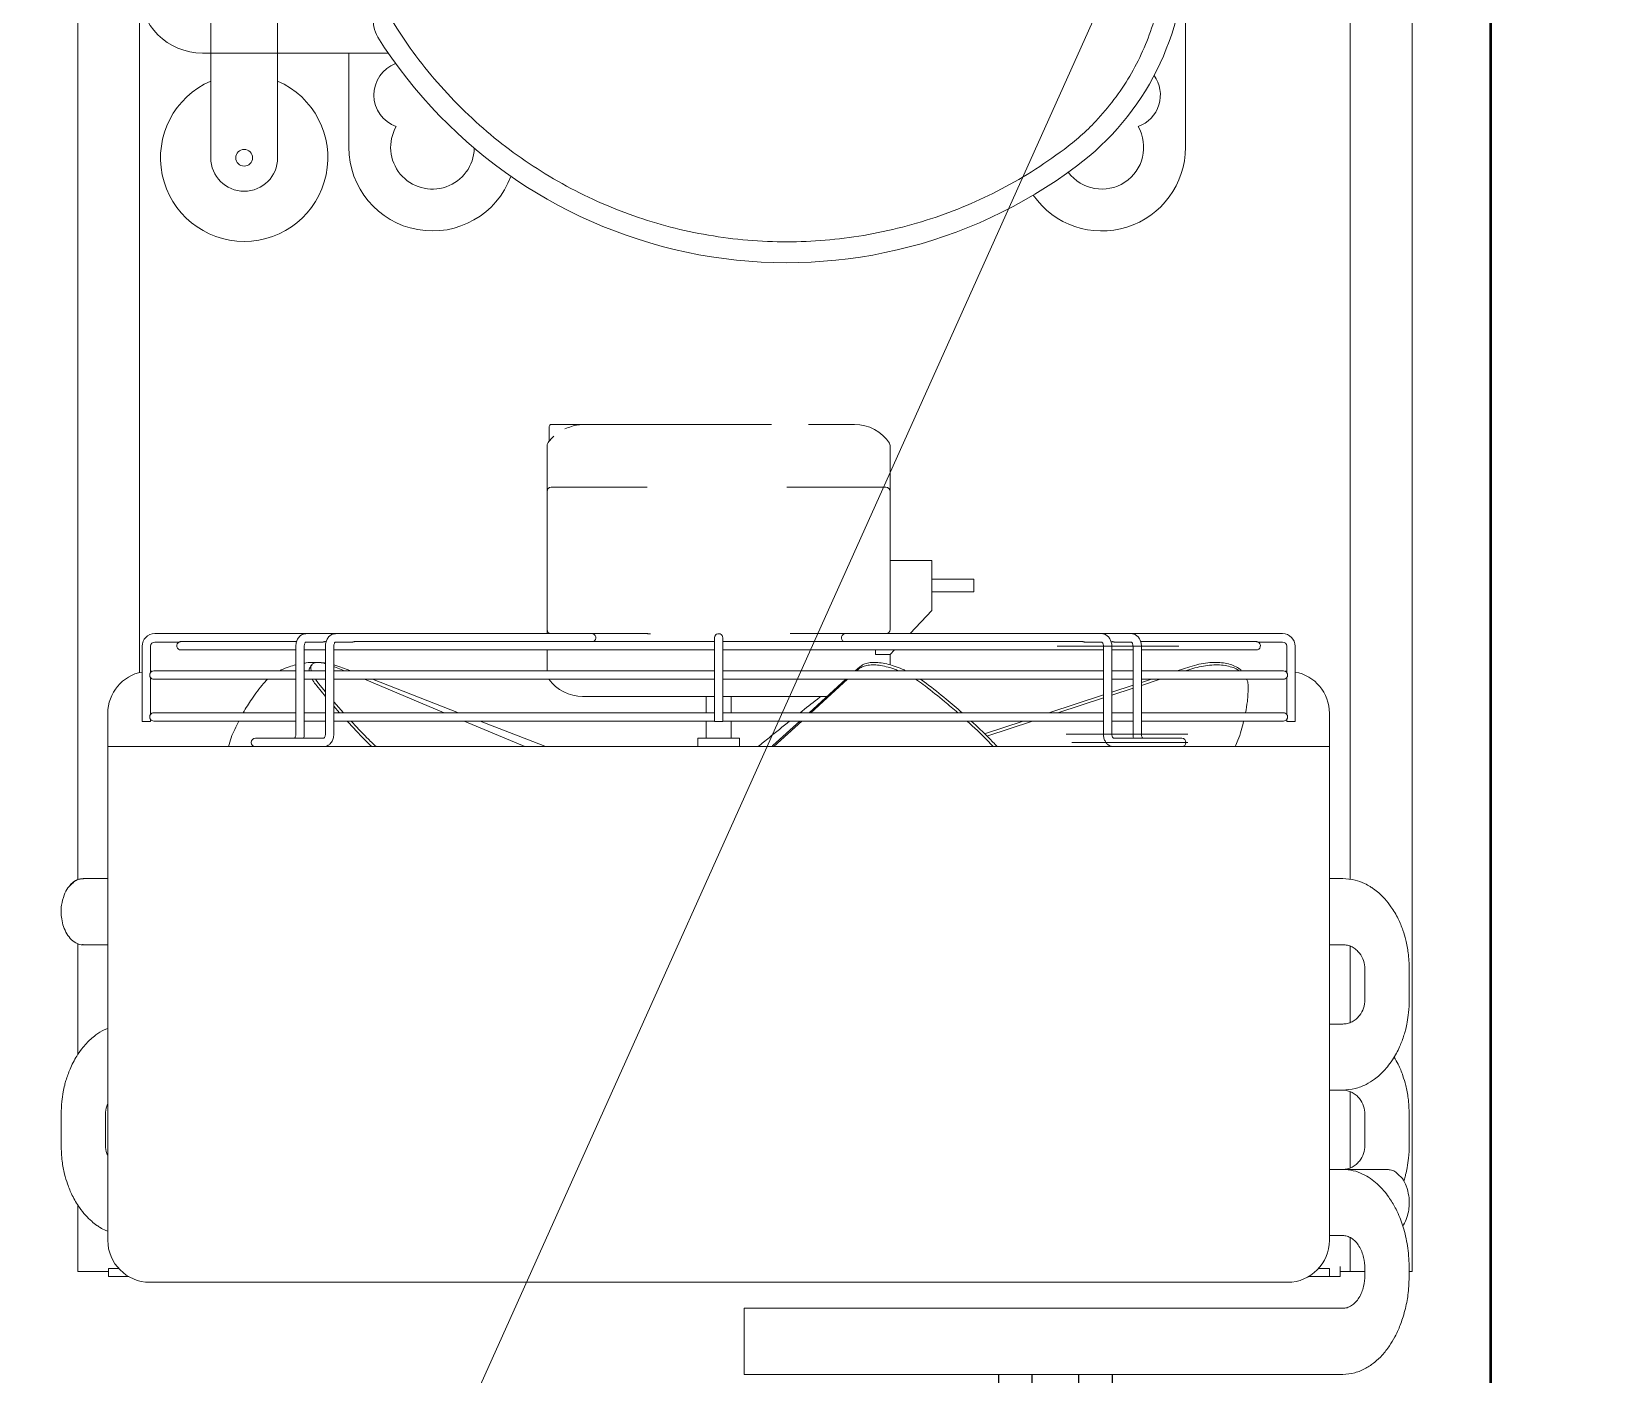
# Model space of a CAD drawing. Header units: millimetres. Extents: x 12325263 to 13848842, y -1463133 to 573208.
# Drawn here: x 12583817.9 to 12584119.8, y -841485.5 to -841228.8 of the extents above; entities that cross this region are included whole.
import ezdxf
from ezdxf.xclip import XClip

# ---------------------------------------------------------------- set-up
doc = ezdxf.new("R2010")
doc.units = ezdxf.units.MM
doc.header["$LTSCALE"] = 1000
doc.header["$XCLIPFRAME"] = 0
doc.linetypes.add('HIDDEN', pattern=[9.525, 6.35, -3.175])
for name, color, linetype in [('A-WALL', 5, 'Continuous'), ('fur202301', 252, 'Continuous'), ('WALL', 5, 'Continuous'), ('WALL-SHATCH', 8, 'Continuous'), ('建筑-楼板开洞', 251, 'Continuous')]:
    doc.layers.add(name, color=color, linetype=linetype)

# ---------------------------------------------------------------- blocks, each defined once
blk = doc.blocks.new('adgshg13-A$C7F010FC0')
at = {"layer": 'WALL-SHATCH'}
h = blk.add_hatch(color=256, dxfattribs=at)
h.dxf.hatch_style = 1
h.paths.add_polyline_path([(-60384.17, -16880.9), (-763.16, 197.48), (12587.62, -13153.3), (12587.62, -157996.02), (-162964.85, -188820.43), (-171262.38, -180522.9), (-171262.38, -31310.9), (-150707.19, -10755.71), (-131860.08, -7980.9), (-99162.38, -7980.9), (-99162.38, -4980.9), (-76620.43, -4980.9), (-70107.65, -16880.9)], flags=16)
h.paths.add_polyline_path([(-60091.23, -16380.9), (-646.88, 646.88), (12987.62, -12987.62), (12987.62, -158331.9), (-163100.58, -189250.38), (-171662.38, -180688.59), (-171662.38, -31145.21), (-150777.9, -10260.73), (-131896.69, -7480.9), (-99562.38, -7480.9), (-99562.38, -4580.9), (-76365.55, -4580.9), (-69907.51, -16380.9)])
blk = doc.blocks.new('A$C4C7A72D3')
at = {"layer": 'WALL', "color": 1}
blk.add_blockref('adgshg13-A$C7F010FC0', (210433.01, 205503.57), dxfattribs=at)
blk = doc.blocks.new('asdgagfjjjdh')
at = {"layer": 'fur202301', "lineweight": 9}
for p, q in [((5204.09, -1381.57), (5204.09, -1841.57)), ((5218.89, -1381.57), (5218.89, -1747.88)), ((5523.09, -1381.57), (5523.09, -1747.92)), ((5258.29, -1477.87), (5258.29, -1572.87)), ((5475.29, -1535.37), (5475.29, -1550.37)), ((5491.29, -1550.37), (5491.29, -1535.37)), ((5508.29, -1535.37), (5508.29, -1698.41)), ((5475.29, -1550.37), (5448.86, -1550.37)), ((5458.29, -1550.37), (5458.29, -1572.87)), ((5475.29, -1575.37), (5475.29, -1550.37)), ((5475.29, -1550.37), (5476.29, -1550.37)), ((5476.29, -1550.37), (5490.29, -1550.37)), ((5490.29, -1550.37), (5491.29, -1550.37)), ((5491.29, -1550.37), (5491.29, -1575.37)), ((5493.29, -1550.37), (5491.29, -1550.37)), ((5337.39, -1639.11), (5348.39, -1639.11)), ((5357.23, -1639.11), (5402.14, -1639.11)), ((5406.64, -1639.11), (5406.89, -1639.11)), ((5406.89, -1639.11), (5409.89, -1639.11)), ((5410.39, -1642.93), (5410.39, -1639.61)), ((5328.89, -1653.11), (5328.89, -1649.11)), ((5410.89, -1649.11), (5410.89, -1653.11)), ((5328.89, -1688.11), (5328.89, -1655.11)), ((5329.89, -1654.11), (5338.89, -1654.11)), ((5338.89, -1654.11), (5352.79, -1654.11)), ((5386.98, -1654.11), (5400.89, -1654.11)), ((5400.89, -1654.11), (5409.89, -1654.11)), ((5410.89, -1655.11), (5410.89, -1688.11)), ((5318.89, -1671.61), (5318.89, -1683.61)), ((5328.89, -1671.61), (5318.89, -1671.61)), ((5318.89, -1676.11), (5308.89, -1676.11)), ((5308.89, -1679.11), (5308.89, -1676.11)), ((5308.89, -1679.11), (5318.89, -1679.11)), ((5318.89, -1683.61), (5324.13, -1689.11)), ((5271.25, -1689.11), (5235.09, -1689.11)), ((5278.32, -1689.11), (5271.25, -1689.11)), ((5337.13, -1689.11), (5278.32, -1689.11)), ((5338.89, -1689.11), (5337.13, -1689.11)), ((5352.79, -1689.11), (5338.89, -1689.11)), ((5368.89, -1690.11), (5368.89, -1692.11)), ((5370.89, -1692.11), (5370.89, -1690.11)), ((5400.89, -1689.11), (5386.98, -1689.11)), ((5402.64, -1689.11), (5400.89, -1689.11)), ((5461.46, -1689.11), (5402.64, -1689.11)), ((5468.53, -1689.11), (5461.46, -1689.11)), ((5504.69, -1689.11), (5468.53, -1689.11)), ((5232.09, -1692.11), (5232.09, -1710.11)), ((5234.09, -1698.41), (5234.09, -1692.11)), ((5235.09, -1691.11), (5240.95, -1691.11)), ((5268.9, -1691.01), (5241.39, -1691.01)), ((5241.39, -1693.01), (5268.83, -1693.01)), ((5288.98, -1692.11), (5259.92, -1692.11)), ((5268.83, -1692.11), (5268.83, -1713.11)), ((5270.83, -1698.52), (5270.83, -1692.11)), ((5270.83, -1693.01), (5275.9, -1693.01)), ((5271.25, -1691.11), (5275.25, -1691.11)), ((5275.9, -1692.11), (5275.9, -1713.11)), ((5277.9, -1698.61), (5277.9, -1692.11)), ((5277.9, -1693.01), (5368.89, -1693.01)), ((5278.32, -1691.11), (5282.32, -1691.11)), ((5278.35, -1691.11), (5278.32, -1691.11)), ((5368.89, -1691.01), (5282.94, -1691.01)), ((5327.84, -1693.01), (5328.89, -1694.11)), ((5328.89, -1694.11), (5332.39, -1694.11)), ((5332.39, -1693.01), (5332.39, -1694.11)), ((5368.89, -1692.11), (5368.89, -1710.11)), ((5456.83, -1691.01), (5370.89, -1691.01)), ((5370.89, -1710.11), (5370.89, -1692.11)), ((5370.89, -1693.01), (5461.87, -1693.01)), ((5410.89, -1693.01), (5410.89, -1694.11)), ((5457.45, -1691.11), (5461.46, -1691.11)), ((5461.39, -1691.11), (5461.46, -1691.11)), ((5461.87, -1692.11), (5461.87, -1698.61)), ((5463.87, -1713.11), (5463.87, -1692.11)), ((5463.87, -1693.01), (5468.94, -1693.01)), ((5464.52, -1691.11), (5468.53, -1691.11)), ((5468.94, -1692.11), (5468.94, -1698.52)), ((5498.39, -1691.01), (5470.87, -1691.01)), ((5470.94, -1713.11), (5470.94, -1692.11)), ((5470.94, -1693.01), (5498.39, -1693.01)), ((5498.82, -1691.11), (5504.69, -1691.11)), ((5505.69, -1692.11), (5505.69, -1698.41)), ((5507.69, -1710.11), (5507.69, -1692.11)), ((5234.09, -1698.11), (5234.45, -1698.11)), ((5268.83, -1698.01), (5234.89, -1698.01)), ((5257.03, -1697.61), (5258.27, -1698.01)), ((5257.22, -1697.01), (5260.3, -1698.01)), ((5275.9, -1698.01), (5270.83, -1698.01)), ((5368.89, -1698.01), (5277.9, -1698.01)), ((5336.13, -1697.01), (5337.23, -1698.01)), ((5336.46, -1697.61), (5336.91, -1698.01)), ((5461.87, -1698.01), (5370.89, -1698.01)), ((5460.39, -1697.01), (5457.8, -1698.01)), ((5461.69, -1697.01), (5459.3, -1698.01)), ((5461.87, -1696.55), (5460.39, -1697.01)), ((5461.87, -1696.94), (5461.69, -1697.01)), ((5468.94, -1698.01), (5463.87, -1698.01)), ((5504.89, -1698.01), (5470.94, -1698.01)), ((5505.32, -1698.11), (5505.69, -1698.11)), ((5234.09, -1708.41), (5234.09, -1699.61)), ((5234.89, -1700.01), (5268.83, -1700.01)), ((5243.63, -1700.01), (5243.53, -1700.33)), ((5264.38, -1700.01), (5268.83, -1701.47)), ((5266.42, -1700.01), (5268.83, -1700.8)), ((5270.83, -1708.52), (5270.83, -1699.52)), ((5270.83, -1700.01), (5275.9, -1700.01)), ((5270.83, -1701.45), (5275.9, -1703.11)), ((5277.9, -1708.61), (5277.9, -1699.41)), ((5277.9, -1700.01), (5368.89, -1700.01)), ((5320.21, -1701), (5321.61, -1700.01)), ((5339.09, -1700.01), (5347.82, -1708.01)), ((5339.44, -1700.01), (5348.26, -1708.01)), ((5370.89, -1700.01), (5461.87, -1700.01)), ((5452.65, -1700.01), (5432.05, -1708.01)), ((5454.53, -1700.01), (5435.46, -1708.01)), ((5461.87, -1699.41), (5461.87, -1708.61)), ((5463.87, -1700.01), (5468.94, -1700.01)), ((5465.56, -1701), (5463.87, -1703.05)), ((5465.95, -1701.61), (5463.87, -1704.12)), ((5465.56, -1701), (5466.27, -1700.01)), ((5468.94, -1699.52), (5468.94, -1708.52)), ((5470.94, -1700.01), (5504.89, -1700.01)), ((5478.69, -1701), (5477.73, -1700.01)), ((5505.69, -1699.61), (5505.69, -1708.41)), ((5270.83, -1702.13), (5275.9, -1703.79)), ((5277.9, -1703.76), (5290.94, -1708.01)), ((5277.9, -1704.45), (5288.8, -1708.01)), ((5368.89, -1704.11), (5343.9, -1704.11)), ((5366.89, -1704.11), (5366.89, -1708.01)), ((5402.39, -1704.11), (5370.89, -1704.11)), ((5372.89, -1708.01), (5372.89, -1704.11)), ((5461.87, -1705.42), (5459.59, -1708.01)), ((5223.89, -1708.11), (5223.89, -1714.91)), ((5268.83, -1708.01), (5234.89, -1708.01)), ((5275.9, -1708.01), (5270.83, -1708.01)), ((5270.83, -1713.11), (5270.83, -1709.52)), ((5368.89, -1708.01), (5277.9, -1708.01)), ((5277.9, -1713.11), (5277.9, -1709.41)), ((5461.87, -1708.01), (5370.89, -1708.01)), ((5461.87, -1706.47), (5460.5, -1708.01)), ((5461.87, -1709.41), (5461.87, -1713.11)), ((5468.94, -1708.01), (5463.87, -1708.01)), ((5468.94, -1709.52), (5468.94, -1713.11)), ((5504.89, -1708.01), (5470.94, -1708.01)), ((5515.89, -1708.11), (5515.89, -1714.91)), ((5232.09, -1710.11), (5232.38, -1710.11)), ((5232.38, -1710.11), (5234.09, -1710.11)), ((5234.09, -1710.11), (5234.09, -1709.61)), ((5234.89, -1710.01), (5268.83, -1710.01)), ((5257.75, -1713.11), (5286.82, -1713.11)), ((5270.83, -1710.01), (5275.9, -1710.01)), ((5277.9, -1710.01), (5368.89, -1710.01)), ((5294.9, -1710.01), (5305.76, -1713.57)), ((5297.07, -1710.01), (5306.33, -1713.03)), ((5350, -1710.01), (5356.65, -1716.11)), ((5350.46, -1710.01), (5356.9, -1715.85)), ((5366.89, -1710.01), (5366.89, -1714.11)), ((5368.89, -1710.11), (5370.59, -1710.11)), ((5370.59, -1710.11), (5370.89, -1710.11)), ((5370.89, -1710.01), (5461.87, -1710.01)), ((5372.89, -1714.11), (5372.89, -1710.01)), ((5426.9, -1710.01), (5411.86, -1715.85)), ((5430.7, -1710.01), (5416.78, -1715.85)), ((5463.87, -1710.01), (5468.94, -1710.01)), ((5470.94, -1710.01), (5504.89, -1710.01)), ((5505.69, -1709.61), (5505.69, -1710.11)), ((5505.69, -1710.11), (5507.69, -1710.11)), ((5223.89, -1714.91), (5223.89, -1716.11)), ((5223.89, -1716.11), (5515.89, -1716.11)), ((5223.89, -1716.11), (5223.89, -1718.51)), ((5257.71, -1715.11), (5285.49, -1715.11)), ((5267.71, -1714.11), (5259.18, -1714.11)), ((5275.49, -1714.11), (5267.71, -1714.11)), ((5356.9, -1715.85), (5357.1, -1716.11)), ((5364.89, -1714.11), (5364.89, -1716.11)), ((5364.89, -1714.11), (5374.89, -1714.11)), ((5374.89, -1716.11), (5374.89, -1714.11)), ((5411.86, -1715.85), (5411.28, -1716.11)), ((5416.78, -1715.85), (5416.18, -1716.11)), ((5464.29, -1714.11), (5464.26, -1714.11)), ((5472.06, -1714.11), (5464.29, -1714.11)), ((5480.6, -1714.11), (5472.06, -1714.11)), ((5515.89, -1714.91), (5515.89, -1716.11)), ((5515.89, -1716.11), (5515.89, -1718.51)), ((5223.89, -1718.51), (5223.89, -1834.11)), ((5515.89, -1718.51), (5515.89, -1834.11)), ((5223.89, -1747.65), (5220.71, -1747.65)), ((5218.89, -1763.84), (5218.89, -1782.01)), ((5220.71, -1763.45), (5223.89, -1763.45)), ((5523.09, -1763.18), (5523.09, -1789.75)), ((5204.81, -1769.23), (5204.81, -1776.62)), ((5204.81, -1769.23), (5204.81, -1769.23)), ((5215.41, -1776.62), (5215.41, -1769.23)), ((5204.81, -1776.62), (5204.81, -1776.62)), ((5223.89, -1782.41), (5220.71, -1782.41)), ((5218.89, -1798.6), (5218.89, -1816.77)), ((5220.71, -1798.21), (5223.89, -1798.21)), ((5204.81, -1803.99), (5204.81, -1811.38)), ((5215.41, -1811.38), (5215.41, -1803.99)), ((5516.45, -1803.99), (5516.45, -1811.38)), ((5527.05, -1811.38), (5527.05, -1803.99)), ((5527.05, -1803.99), (5527.05, -1803.99)), ((5516.45, -1811.38), (5516.45, -1811.38)), ((5223.89, -1817.16), (5220.71, -1817.16)), ((5523.09, -1825.56), (5523.09, -1841.57)), ((5218.89, -1833.47), (5218.89, -1841.57)), ((5220.71, -1832.96), (5223.89, -1832.96)), ((5204.09, -1841.57), (5204.81, -1841.57)), ((5204.81, -1840.86), (5204.81, -1842.44)), ((5215.41, -1842.44), (5215.41, -1840.86)), ((5215.41, -1841.57), (5217.69, -1841.57)), ((5217.69, -1841.57), (5218.89, -1841.57)), ((5218.89, -1841.57), (5221.29, -1841.57)), ((5221.29, -1840.37), (5221.29, -1841.57)), ((5221.29, -1842.77), (5221.29, -1841.57)), ((5223.89, -1842.77), (5223.89, -1840.87)), ((5223.89, -1840.87), (5226.52, -1840.87)), ((5513.26, -1840.87), (5515.71, -1840.87)), ((5515.71, -1842.77), (5515.71, -1840.87)), ((5515.71, -1841.57), (5523.09, -1841.57)), ((5221.29, -1842.77), (5223.89, -1842.77)), ((5223.89, -1842.77), (5228.87, -1842.77)), ((5233.89, -1844.11), (5505.89, -1844.11)), ((5510.9, -1842.77), (5515.71, -1842.77)), ((5363.81, -1850.34), (5220.71, -1850.34)), ((5220.71, -1866.14), (5363.81, -1866.14))]:
    blk.add_line(p, q, dxfattribs=at)
blk.add_lwpolyline([(5370.59, -1689.41), (5370.81, -1689.73), (5370.89, -1690.11)], dxfattribs=at)
blk.add_circle((5483.29, -1575.37), 2, dxfattribs=at)
for centre, radius, start, end in [((5323.29, -1525.37), 65, 126.837, 233.163), ((5493.29, -1535.37), 15, 270, 0), ((5353.61, -1484.88), 115.58, 233.163, 327.7576), ((5444.29, -1560.37), 8, 289.5848, 69.5401), ((5272.29, -1560.37), 8, 144.246, 250.4152), ((5483.29, -1575.37), 20, 113.5782, 66.4218), ((5278.29, -1572.87), 10, 150.2456, 323.2886), ((5438.29, -1572.87), 10, 181.3479, 29.7544), ((5278.29, -1572.87), 20, 180, 325.078), ((5438.29, -1572.87), 20, 200.3513, 0), ((5483.29, -1575.37), 8, 180, 0), ((5337.39, -1649.11), 10, 90, 146.6327), ((5409.89, -1639.61), 0.5, 0, 90), ((5329.89, -1644.14), 1, 148.3583, 179.9566), ((5402.39, -1649.11), 10, 33.3919, 36.1799), ((5409.89, -1644.14), 1, 0.0434, 31.5935), ((5329.89, -1655.11), 1, 90, 180), ((5409.89, -1655.11), 1, 0, 90), ((5235.09, -1692.11), 3, 90, 180), ((5329.89, -1688.11), 1, 180, 270), ((5339.53, -1690.11), 1, 295.8419, 90), ((5369.89, -1690.11), 1, 45, 180), ((5400.24, -1690.11), 1, 90, 244.1581), ((5409.89, -1688.11), 1, 270, 0), ((5504.69, -1692.11), 3, 0, 90), ((5235.09, -1692.11), 1, 90, 180), ((5241.39, -1692.01), 1, 115.5525, 270), ((5498.39, -1692.01), 1, 270, 64.5175), ((5504.69, -1692.11), 1, 0, 90), ((5234.89, -1699.01), 1, 90, 143.4515), ((5504.89, -1699.01), 1, 36.4921, 90), ((5233.89, -1708.11), 10, 100.3698, 180), ((5234.89, -1699.01), 1, 216.4939, 270), ((5402.39, -1694.11), 10, 270, 323.843), ((5504.89, -1699.01), 1, 270, 323.507), ((5505.89, -1708.11), 10, 0, 79.6302), ((5234.89, -1709.01), 1, 90, 143.4515), ((5504.89, -1709.01), 1, 36.4921, 90), ((5234.89, -1709.01), 1, 216.4939, 270), ((5504.89, -1709.01), 1, 270, 323.507), ((5259.18, -1715.11), 1, 90, 270), ((5480.6, -1715.11), 1, 270, 90), ((5233.89, -1834.11), 10, 180, 270), ((5505.89, -1834.11), 10, 270, 0)]:
    blk.add_arc(centre, radius, start, end, dxfattribs=at)
for points, knots in [([(5287.32, -1573.39), (5285.98, -1572.34), (5283.32, -1570.24), (5279.28, -1566.29), (5275.28, -1561.55), (5271.52, -1555.94), (5268.41, -1549.94), (5266.01, -1543.62), (5264.32, -1537.08), (5263.37, -1530.39), (5263.19, -1523.64), (5263.77, -1516.91), (5265.08, -1510.28), (5267.15, -1503.85), (5269.92, -1497.69), (5273.35, -1491.87), (5277.43, -1486.5), (5282.05, -1481.57), (5285.56, -1478.75), (5287.32, -1477.35)], [0, 0, 0, 0, 0.0457049, 0.0914097, 0.1519306, 0.2126445, 0.2731654, 0.3336919, 0.3944114, 0.4549379, 0.515453, 0.576161, 0.6366761, 0.6971689, 0.7578545, 0.8183473, 0.878834, 0.9395134, 1, 1, 1, 1]), ([(5449.23, -1540.44), (5447.61, -1543.06), (5444.39, -1548.32), (5438.68, -1555.73), (5432.35, -1562.73), (5425.44, -1569.14), (5418.11, -1574.86), (5410.35, -1579.95), (5402.11, -1584.41), (5393.52, -1588.15), (5384.73, -1591.13), (5375.72, -1593.37), (5366.47, -1594.85), (5357.12, -1595.54), (5347.84, -1595.44), (5338.61, -1594.57), (5329.39, -1592.91), (5320.34, -1590.48), (5311.62, -1587.32), (5303.19, -1583.44), (5295.02, -1578.86), (5289.88, -1575.21), (5287.32, -1573.39)], [0, 0, 0, 0, 0.0495922, 0.0991845, 0.1502395, 0.2012945, 0.25051, 0.2997254, 0.3503681, 0.4010107, 0.4502253, 0.4994398, 0.5500825, 0.6007252, 0.6499217, 0.6991182, 0.7497415, 0.8003648, 0.84956, 0.8987552, 0.9493777, 1, 1, 1, 1]), ([(5451.37, -1546.55), (5451.74, -1545.75), (5452.33, -1544.5), (5452.45, -1542.89), (5452.49, -1542.3)], [0, 0, 0, 0, 0.632883, 1, 1, 1, 1]), ([(5406.66, -1640.18), (5405.6, -1639.76), (5404.22, -1639.23), (5402.66, -1639.12), (5402.23, -1639.11), (5402.14, -1639.11)], [0, 0, 0, 0, 0.727384, 0.941397, 1, 1, 1, 1]), ([(5402.14, -1639.11), (5402.15, -1639.11), (5402.45, -1639.11), (5403.28, -1639.11), (5404.75, -1639.11), (5405.97, -1639.11), (5406.64, -1639.11)], [0, 0, 0, 0, 0.0042501, 0.2090677, 0.5637587, 1, 1, 1, 1]), ([(5328.89, -1649.11), (5328.89, -1649.05), (5328.89, -1648.64), (5328.89, -1647.91), (5328.89, -1646.7), (5328.89, -1645.69), (5328.89, -1644.78), (5328.89, -1644.22), (5328.89, -1644.19), (5328.89, -1644.17)], [0, 0, 0, 0, 0.014813, 0.093712, 0.171893, 0.359865, 0.512554, 0.780841, 1, 1, 1, 1]), ([(5410.46, -1643.21), (5410.46, -1643.21), (5410.45, -1643.2), (5410.1, -1642.77), (5409.58, -1642.26), (5409.24, -1641.93)], [0, 0, 0, 0, 0.2041843, 0.4785382, 1, 1, 1, 1]), ([(5410.49, -1643.26), (5410.49, -1643.26), (5410.5, -1643.26), (5410.49, -1643.25), (5410.49, -1643.25), (5410.48, -1643.23), (5410.44, -1643.17), (5410.39, -1643.07), (5410.39, -1642.97), (5410.39, -1642.93)], [0, 0, 0, 0, 0.1456691, 0.1816659, 0.2049309, 0.2339112, 0.3189485, 0.7110211, 1, 1, 1, 1]), ([(5410.89, -1644.17), (5410.89, -1644.16), (5410.89, -1644.1), (5410.89, -1644.34), (5410.89, -1644.98), (5410.89, -1646), (5410.89, -1647.2), (5410.89, -1648.19), (5410.89, -1648.81), (5410.89, -1649.11)], [0, 0, 0, 0, 0.049326, 0.284408, 0.518959, 0.740622, 0.860322, 0.929933, 1, 1, 1, 1]), ([(5328.89, -1655.11), (5328.89, -1655.02), (5328.89, -1654.88), (5328.89, -1654.16), (5328.89, -1653.74), (5328.89, -1653.44), (5328.89, -1653.26), (5328.89, -1653.15), (5328.89, -1653.11)], [0, 0, 0, 0, 0.608448, 0.811095, 0.912772, 0.948983, 0.985536, 1, 1, 1, 1]), ([(5353.57, -1654.1), (5353.55, -1654.1), (5353.34, -1654.12), (5353.08, -1654.11), (5352.84, -1654.11), (5352.79, -1654.11)], [0, 0, 0, 0, 0.092924, 0.798564, 1, 1, 1, 1]), ([(5410.89, -1653.11), (5410.89, -1653.19), (5410.89, -1653.35), (5410.89, -1653.63), (5410.89, -1654.14), (5410.89, -1654.83), (5410.89, -1655.11), (5410.89, -1655.11), (5410.89, -1655.11)], [0, 0, 0, 0, 0.032819, 0.073927, 0.150279, 0.401288, 0.974452, 1, 1, 1, 1]), ([(5271.25, -1689.11), (5271.05, -1689.13), (5270.6, -1689.17), (5269.96, -1689.51), (5269.39, -1690.11), (5268.99, -1690.9), (5268.84, -1691.61), (5268.83, -1692.02), (5268.83, -1692.11)], [0, 0, 0, 0, 0.141838, 0.332782, 0.525013, 0.727335, 0.939211, 1, 1, 1, 1]), ([(5278.32, -1689.11), (5278.13, -1689.13), (5277.67, -1689.17), (5277.03, -1689.51), (5276.46, -1690.11), (5276.06, -1690.9), (5275.91, -1691.61), (5275.91, -1692.02), (5275.9, -1692.11)], [0, 0, 0, 0, 0.141838, 0.332782, 0.525013, 0.727335, 0.939211, 1, 1, 1, 1]), ([(5386.2, -1689.13), (5386.23, -1689.13), (5386.44, -1689.11), (5386.7, -1689.12), (5386.93, -1689.11), (5386.98, -1689.11)], [0, 0, 0, 0, 0.0929244, 0.7985643, 1, 1, 1, 1]), ([(5410.89, -1688.11), (5410.89, -1688.18), (5410.89, -1688.27), (5410.89, -1688.97), (5410.89, -1689.11)], [0, 0, 0, 0, 0.785528, 1, 1, 1, 1]), ([(5463.87, -1692.11), (5463.86, -1691.93), (5463.84, -1691.41), (5463.6, -1690.59), (5463.09, -1689.82), (5462.42, -1689.3), (5461.85, -1689.13), (5461.53, -1689.12), (5461.46, -1689.11)], [0, 0, 0, 0, 0.1222598, 0.3421661, 0.568467, 0.7622898, 0.9493955, 1, 1, 1, 1]), ([(5470.94, -1692.11), (5470.94, -1691.93), (5470.91, -1691.41), (5470.67, -1690.59), (5470.16, -1689.82), (5469.49, -1689.3), (5468.92, -1689.13), (5468.6, -1689.12), (5468.53, -1689.11)], [0, 0, 0, 0, 0.12226, 0.342166, 0.568467, 0.76229, 0.949396, 1, 1, 1, 1]), ([(5240.96, -1691.11), (5240.95, -1691.11), (5240.95, -1691.12), (5240.98, -1691.1), (5241.06, -1691.07), (5241.17, -1691.04), (5241.29, -1691.02), (5241.36, -1691.02), (5241.39, -1691.02)], [0, 0, 0, 0, 0.054357, 0.263347, 0.471208, 0.675397, 0.879139, 1, 1, 1, 1]), ([(5270.83, -1692.11), (5270.84, -1692.03), (5270.84, -1691.82), (5270.93, -1691.51), (5271.06, -1691.26), (5271.19, -1691.13), (5271.25, -1691.11), (5271.25, -1691.11), (5271.25, -1691.11)], [0, 0, 0, 0, 0.1284125, 0.3068172, 0.4829573, 0.6569348, 0.8468096, 1, 1, 1, 1]), ([(5275.89, -1691.02), (5275.89, -1691.02), (5275.87, -1691.01), (5275.78, -1691.02), (5275.65, -1691.04), (5275.51, -1691.07), (5275.39, -1691.1), (5275.3, -1691.12), (5275.26, -1691.11), (5275.25, -1691.11)], [0, 0, 0, 0, 0.00267, 0.202832, 0.398804, 0.58604, 0.766655, 0.948861, 1, 1, 1, 1]), ([(5277.9, -1692.11), (5277.91, -1692.03), (5277.92, -1691.82), (5278, -1691.51), (5278.13, -1691.26), (5278.26, -1691.13), (5278.32, -1691.11), (5278.32, -1691.11), (5278.32, -1691.11)], [0, 0, 0, 0, 0.128412, 0.306817, 0.482957, 0.656935, 0.84681, 1, 1, 1, 1]), ([(5282.32, -1691.11), (5282.35, -1691.11), (5282.43, -1691.11), (5282.56, -1691.08), (5282.71, -1691.05), (5282.85, -1691.02), (5282.95, -1691.01), (5282.99, -1691.02), (5283.01, -1691.02)], [0, 0, 0, 0, 0.156752, 0.340846, 0.527428, 0.714393, 0.901761, 1, 1, 1, 1]), ([(5328.89, -1696.58), (5328.89, -1696.43), (5328.89, -1696.06), (5328.89, -1695.26), (5328.89, -1694.55), (5328.89, -1694.19), (5328.89, -1694.11)], [0, 0, 0, 0, 0.26412, 0.643343, 0.919566, 1, 1, 1, 1]), ([(5410.89, -1694.11), (5410.89, -1694.18), (5410.89, -1694.58), (5410.89, -1695.32), (5410.89, -1696.53), (5410.89, -1697.45), (5410.89, -1697.86), (5410.89, -1698.01)], [0, 0, 0, 0, 0.03196, 0.202188, 0.370868, 0.776428, 1, 1, 1, 1]), ([(5457.45, -1691.11), (5457.42, -1691.11), (5457.35, -1691.11), (5457.21, -1691.08), (5457.07, -1691.05), (5456.93, -1691.02), (5456.83, -1691.01), (5456.8, -1691.02), (5456.8, -1691.02)], [0, 0, 0, 0, 0.167447, 0.364101, 0.563412, 0.763133, 0.963285, 1, 1, 1, 1]), ([(5461.46, -1691.11), (5461.46, -1691.11), (5461.46, -1691.11), (5461.53, -1691.14), (5461.68, -1691.31), (5461.8, -1691.57), (5461.86, -1691.86), (5461.87, -1692.05), (5461.87, -1692.11)], [0, 0, 0, 0, 0.14011, 0.383554, 0.553788, 0.729459, 0.903988, 1, 1, 1, 1]), ([(5463.86, -1691.02), (5463.87, -1691.02), (5463.9, -1691.01), (5463.99, -1691.02), (5464.12, -1691.04), (5464.26, -1691.07), (5464.39, -1691.1), (5464.48, -1691.12), (5464.52, -1691.11), (5464.52, -1691.11)], [0, 0, 0, 0, 0.065021, 0.252669, 0.436389, 0.61192, 0.781243, 0.952058, 1, 1, 1, 1]), ([(5468.53, -1691.11), (5468.53, -1691.11), (5468.53, -1691.11), (5468.6, -1691.14), (5468.75, -1691.31), (5468.87, -1691.57), (5468.94, -1691.86), (5468.94, -1692.05), (5468.94, -1692.11)], [0, 0, 0, 0, 0.14011, 0.383554, 0.553788, 0.729459, 0.903988, 1, 1, 1, 1]), ([(5498.37, -1691.02), (5498.38, -1691.02), (5498.45, -1691.01), (5498.57, -1691.03), (5498.69, -1691.06), (5498.78, -1691.09), (5498.82, -1691.11), (5498.82, -1691.11), (5498.82, -1691.11)], [0, 0, 0, 0, 0.077395, 0.280885, 0.483851, 0.682919, 0.88064, 1, 1, 1, 1]), ([(5244.86, -1698.01), (5244.93, -1697.94), (5245.27, -1697.54), (5246.18, -1697), (5247.57, -1696.42), (5249.21, -1696.07), (5251.02, -1695.94), (5252.99, -1696.05), (5255.08, -1696.38), (5256.51, -1696.8), (5257.22, -1697.01)], [0, 0, 0, 0, 0.033332, 0.169281, 0.305126, 0.44097, 0.576752, 0.712535, 0.856267, 1, 1, 1, 1]), ([(5257.03, -1697.61), (5256.36, -1697.41), (5255.02, -1697.01), (5253, -1696.67), (5251.05, -1696.54), (5249.22, -1696.64), (5247.57, -1696.97), (5246.27, -1697.42), (5245.65, -1697.85), (5245.41, -1698.01)], [0, 0, 0, 0, 0.150563, 0.301126, 0.451684, 0.602243, 0.752685, 0.903127, 1, 1, 1, 1]), ([(5325.12, -1698.01), (5325.27, -1697.94), (5326.04, -1697.54), (5327.46, -1697), (5329.29, -1696.42), (5331.03, -1696.07), (5332.62, -1695.94), (5334.05, -1696.05), (5335.27, -1696.38), (5335.84, -1696.8), (5336.13, -1697.01)], [0, 0, 0, 0, 0.033332, 0.169281, 0.305126, 0.44097, 0.576752, 0.712535, 0.856267, 1, 1, 1, 1]), ([(5336.46, -1697.61), (5336.19, -1697.41), (5335.66, -1697.01), (5334.51, -1696.67), (5333.13, -1696.54), (5331.56, -1696.64), (5329.84, -1696.97), (5328.23, -1697.42), (5327.2, -1697.85), (5326.8, -1698.01)], [0, 0, 0, 0, 0.150563, 0.301126, 0.451684, 0.602243, 0.752685, 0.903127, 1, 1, 1, 1]), ([(5467.24, -1698.01), (5467.27, -1697.94), (5467.41, -1697.54), (5467.37, -1697), (5467.11, -1696.42), (5466.55, -1696.07), (5465.72, -1695.95), (5464.82, -1696.01), (5464.13, -1696.2), (5463.87, -1696.27)], [0, 0, 0, 0, 0.04213, 0.213963, 0.385663, 0.557364, 0.728986, 0.900608, 1, 1, 1, 1]), ([(5464.92, -1696.05), (5464.72, -1696.06), (5464.36, -1696.06), (5464.03, -1696.13), (5463.87, -1696.16)], [0, 0, 0, 0, 0.541603, 1, 1, 1, 1]), ([(5468.94, -1696.19), (5468.79, -1696.16), (5467.95, -1696.01), (5466.89, -1695.95), (5466.03, -1696), (5465.85, -1696.01)], [0, 0, 0, 0, 0.149499, 0.823685, 1, 1, 1, 1]), ([(5467.56, -1697.17), (5467.54, -1697.14), (5467.41, -1696.95), (5467.27, -1696.75), (5467.16, -1696.58)], [0, 0, 0, 0, 0.149125, 1, 1, 1, 1]), ([(5467.53, -1697.2), (5467.61, -1697.3), (5467.77, -1697.51), (5467.74, -1697.84), (5467.73, -1698.01)], [0, 0, 0, 0, 0.496279, 1, 1, 1, 1]), ([(5474.83, -1698.01), (5474.69, -1697.94), (5474, -1697.54), (5472.7, -1697.03), (5471.48, -1696.71), (5470.94, -1696.57)], [0, 0, 0, 0, 0.119527, 0.607039, 1, 1, 1, 1]), ([(5234.08, -1699.61), (5234.09, -1699.61), (5234.09, -1699.62), (5234.06, -1699.58), (5234, -1699.48), (5233.94, -1699.34), (5233.89, -1699.16), (5233.88, -1698.96), (5233.91, -1698.76), (5233.97, -1698.6), (5234.04, -1698.48), (5234.08, -1698.42), (5234.08, -1698.42), (5234.08, -1698.42)], [0, 0, 0, 0, 0.028137, 0.130624, 0.231936, 0.329414, 0.426025, 0.526101, 0.629347, 0.731426, 0.829315, 0.925773, 1, 1, 1, 1]), ([(5243.69, -1700.01), (5243.63, -1700.12), (5243.37, -1700.6), (5243.34, -1701.17), (5243.32, -1701.61)], [0, 0, 0, 0, 0.219817, 1, 1, 1, 1]), ([(5243.32, -1701.61), (5243.34, -1702.84), (5243.37, -1704.94), (5243.78, -1707.11), (5243.95, -1708.01)], [0, 0, 0, 0, 0.586199, 1, 1, 1, 1]), ([(5270.83, -1699.52), (5270.83, -1699.46), (5270.83, -1699.34), (5270.81, -1699.1), (5270.81, -1698.84), (5270.83, -1698.63), (5270.83, -1698.54), (5270.83, -1698.52)], [0, 0, 0, 0, 0.195967, 0.422616, 0.66568, 0.914699, 1, 1, 1, 1]), ([(5277.9, -1698.61), (5277.9, -1698.62), (5277.91, -1698.68), (5277.9, -1698.86), (5277.89, -1699.11), (5277.91, -1699.31), (5277.9, -1699.4), (5277.9, -1699.41)], [0, 0, 0, 0, 0.024717, 0.312761, 0.62206, 0.944556, 1, 1, 1, 1]), ([(5320.21, -1701), (5318.62, -1702.24), (5315.68, -1704.53), (5312.95, -1706.91), (5311.7, -1708.01)], [0, 0, 0, 0, 0.537748, 1, 1, 1, 1]), ([(5320.52, -1701.61), (5318.95, -1702.84), (5316.25, -1704.94), (5313.76, -1707.11), (5312.73, -1708.01)], [0, 0, 0, 0, 0.586199, 1, 1, 1, 1]), ([(5322.88, -1700.01), (5322.7, -1700.12), (5321.87, -1700.6), (5321.11, -1701.17), (5320.52, -1701.61)], [0, 0, 0, 0, 0.219817, 1, 1, 1, 1]), ([(5461.87, -1698.61), (5461.87, -1698.62), (5461.87, -1698.68), (5461.88, -1698.86), (5461.88, -1699.11), (5461.87, -1699.31), (5461.87, -1699.4), (5461.87, -1699.41)], [0, 0, 0, 0, 0.024717, 0.312761, 0.62206, 0.944556, 1, 1, 1, 1]), ([(5467.03, -1700.01), (5466.98, -1700.12), (5466.73, -1700.6), (5466.29, -1701.17), (5465.95, -1701.61)], [0, 0, 0, 0, 0.219817, 1, 1, 1, 1]), ([(5468.94, -1699.52), (5468.95, -1699.46), (5468.95, -1699.34), (5468.96, -1699.1), (5468.96, -1698.84), (5468.94, -1698.63), (5468.95, -1698.54), (5468.95, -1698.52)], [0, 0, 0, 0, 0.195967, 0.422616, 0.66568, 0.914699, 1, 1, 1, 1]), ([(5478.69, -1701), (5479.66, -1702.24), (5481.46, -1704.53), (5482.87, -1706.91), (5483.52, -1708.01)], [0, 0, 0, 0, 0.537748, 1, 1, 1, 1]), ([(5505.69, -1698.42), (5505.69, -1698.42), (5505.69, -1698.42), (5505.74, -1698.49), (5505.8, -1698.6), (5505.86, -1698.77), (5505.89, -1698.96), (5505.88, -1699.16), (5505.84, -1699.34), (5505.77, -1699.49), (5505.71, -1699.58), (5505.69, -1699.62), (5505.69, -1699.61), (5505.69, -1699.61)], [0, 0, 0, 0, 0.072927, 0.175483, 0.275122, 0.371592, 0.469412, 0.57126, 0.674611, 0.774906, 0.871541, 0.968987, 1, 1, 1, 1]), ([(5345.47, -1704.11), (5345.73, -1704.32), (5347.37, -1705.59), (5349.03, -1706.91), (5350.42, -1708.01)], [0, 0, 0, 0, 0.161583, 1, 1, 1, 1]), ([(5234.08, -1709.61), (5234.09, -1709.61), (5234.09, -1709.62), (5234.06, -1709.58), (5234, -1709.48), (5233.94, -1709.34), (5233.89, -1709.16), (5233.88, -1708.96), (5233.91, -1708.76), (5233.97, -1708.6), (5234.04, -1708.48), (5234.08, -1708.42), (5234.08, -1708.42), (5234.08, -1708.42)], [0, 0, 0, 0, 0.028137, 0.130624, 0.231936, 0.329414, 0.426025, 0.526101, 0.629347, 0.731426, 0.829315, 0.925773, 1, 1, 1, 1]), ([(5270.83, -1709.52), (5270.83, -1709.46), (5270.83, -1709.34), (5270.81, -1709.1), (5270.81, -1708.84), (5270.83, -1708.63), (5270.83, -1708.54), (5270.83, -1708.52)], [0, 0, 0, 0, 0.195967, 0.422616, 0.66568, 0.914699, 1, 1, 1, 1]), ([(5277.9, -1708.61), (5277.9, -1708.62), (5277.91, -1708.68), (5277.9, -1708.86), (5277.89, -1709.11), (5277.91, -1709.31), (5277.9, -1709.4), (5277.9, -1709.41)], [0, 0, 0, 0, 0.024717, 0.312761, 0.62206, 0.944556, 1, 1, 1, 1]), ([(5461.87, -1708.61), (5461.87, -1708.62), (5461.87, -1708.68), (5461.88, -1708.86), (5461.88, -1709.11), (5461.87, -1709.31), (5461.87, -1709.4), (5461.87, -1709.41)], [0, 0, 0, 0, 0.024717, 0.312761, 0.62206, 0.944556, 1, 1, 1, 1]), ([(5468.94, -1709.52), (5468.95, -1709.46), (5468.95, -1709.34), (5468.96, -1709.1), (5468.96, -1708.84), (5468.94, -1708.63), (5468.95, -1708.54), (5468.95, -1708.52)], [0, 0, 0, 0, 0.195967, 0.422616, 0.66568, 0.914699, 1, 1, 1, 1]), ([(5505.69, -1708.42), (5505.69, -1708.42), (5505.69, -1708.42), (5505.74, -1708.49), (5505.8, -1708.6), (5505.86, -1708.77), (5505.89, -1708.96), (5505.88, -1709.16), (5505.84, -1709.34), (5505.77, -1709.49), (5505.71, -1709.58), (5505.69, -1709.62), (5505.69, -1709.61), (5505.69, -1709.61)], [0, 0, 0, 0, 0.072927, 0.175483, 0.275122, 0.371592, 0.469412, 0.57126, 0.674611, 0.774906, 0.871541, 0.968987, 1, 1, 1, 1]), ([(5244.4, -1710.01), (5244.76, -1711.52), (5245.24, -1713.54), (5246.2, -1715.59), (5246.44, -1716.11)], [0, 0, 0, 0, 0.747085, 1, 1, 1, 1]), ([(5268.83, -1713.11), (5268.83, -1713.2), (5268.82, -1713.41), (5268.74, -1713.72), (5268.61, -1713.96), (5268.47, -1714.09), (5268.42, -1714.12), (5268.42, -1714.11), (5268.42, -1714.11)], [0, 0, 0, 0, 0.128412, 0.306817, 0.482957, 0.656935, 0.84681, 1, 1, 1, 1]), ([(5270.68, -1714.11), (5270.74, -1713.87), (5270.83, -1713.55), (5270.83, -1713.21), (5270.83, -1713.11)], [0, 0, 0, 0, 0.730765, 1, 1, 1, 1]), ([(5275.49, -1716.11), (5275.68, -1716.1), (5276.13, -1716.06), (5276.78, -1715.71), (5277.35, -1715.12), (5277.74, -1714.33), (5277.89, -1713.62), (5277.9, -1713.21), (5277.9, -1713.11)], [0, 0, 0, 0, 0.141838, 0.332782, 0.525013, 0.727335, 0.939211, 1, 1, 1, 1]), ([(5275.9, -1713.11), (5275.9, -1713.2), (5275.89, -1713.41), (5275.81, -1713.72), (5275.68, -1713.96), (5275.55, -1714.09), (5275.49, -1714.12), (5275.49, -1714.11), (5275.49, -1714.11)], [0, 0, 0, 0, 0.128412, 0.306817, 0.482957, 0.656935, 0.84681, 1, 1, 1, 1]), ([(5309.52, -1710.01), (5308.08, -1711.33), (5305.87, -1713.34), (5303.97, -1715.4), (5303.32, -1716.11)], [0, 0, 0, 0, 0.652393, 1, 1, 1, 1]), ([(5310.5, -1710.01), (5308.84, -1711.52), (5306.62, -1713.54), (5304.71, -1715.59), (5304.23, -1716.11)], [0, 0, 0, 0, 0.747085, 1, 1, 1, 1]), ([(5352.91, -1710.01), (5354.55, -1711.33), (5357.07, -1713.34), (5359.56, -1715.4), (5360.43, -1716.11)], [0, 0, 0, 0, 0.652393, 1, 1, 1, 1]), ([(5457.72, -1710.01), (5456.51, -1711.33), (5454.64, -1713.34), (5452.51, -1715.4), (5451.77, -1716.11)], [0, 0, 0, 0, 0.652393, 1, 1, 1, 1]), ([(5458.68, -1710.01), (5457.29, -1711.52), (5455.43, -1713.54), (5453.3, -1715.59), (5452.76, -1716.11)], [0, 0, 0, 0, 0.747085, 1, 1, 1, 1]), ([(5461.87, -1713.11), (5461.88, -1713.3), (5461.9, -1713.82), (5462.15, -1714.64), (5462.65, -1715.41), (5463.33, -1715.92), (5463.9, -1716.1), (5464.22, -1716.11), (5464.29, -1716.11)], [0, 0, 0, 0, 0.12226, 0.342166, 0.568467, 0.76229, 0.949396, 1, 1, 1, 1]), ([(5464.29, -1714.11), (5464.29, -1714.11), (5464.29, -1714.12), (5464.22, -1714.09), (5464.07, -1713.92), (5463.95, -1713.65), (5463.88, -1713.36), (5463.87, -1713.18), (5463.87, -1713.11)], [0, 0, 0, 0, 0.14011, 0.383554, 0.553788, 0.729459, 0.903988, 1, 1, 1, 1]), ([(5468.94, -1713.11), (5468.95, -1713.3), (5468.95, -1713.65), (5469.06, -1713.97), (5469.11, -1714.11)], [0, 0, 0, 0, 0.537621, 1, 1, 1, 1]), ([(5471.36, -1714.11), (5471.36, -1714.11), (5471.36, -1714.12), (5471.29, -1714.09), (5471.14, -1713.92), (5471.02, -1713.65), (5470.95, -1713.36), (5470.95, -1713.18), (5470.94, -1713.11)], [0, 0, 0, 0, 0.14011, 0.383554, 0.553788, 0.729459, 0.903988, 1, 1, 1, 1]), ([(5484.54, -1710.01), (5485.23, -1711.33), (5486.29, -1713.34), (5486.86, -1715.4), (5487.06, -1716.11)], [0, 0, 0, 0, 0.652393, 1, 1, 1, 1]), ([(5220.71, -1747.65), (5219.71, -1747.72), (5217.9, -1747.86), (5215.73, -1748.68), (5214.31, -1749.45), (5213.18, -1750.19), (5211.97, -1751.14), (5210.54, -1752.56), (5208.92, -1754.6), (5207.46, -1757.11), (5206.34, -1759.82), (5205.54, -1762.55), (5204.94, -1765.64), (5204.85, -1767.96), (5204.81, -1769.23)], [0, 0, 0, 0, 0.097897, 0.178459, 0.228355, 0.260016, 0.31347, 0.382618, 0.463055, 0.577534, 0.678417, 0.761103, 0.868369, 1, 1, 1, 1]), ([(5521.75, -1747.65), (5521.72, -1747.65), (5521.66, -1747.65), (5521.16, -1747.65), (5520.3, -1747.65), (5518.99, -1747.65), (5517.51, -1747.65), (5516.35, -1747.65), (5515.89, -1747.65)], [0, 0, 0, 0, 0.155546, 0.325011, 0.504972, 0.690431, 0.875645, 1, 1, 1, 1]), ([(5526.34, -1751.6), (5526.08, -1750.98), (5525.6, -1749.81), (5524.45, -1748.94), (5523.69, -1748.1), (5522.82, -1747.75), (5522.09, -1747.7), (5521.74, -1747.68)], [0, 0, 0, 0, 0.310123, 0.580924, 0.656732, 0.838911, 1, 1, 1, 1]), ([(5525.2, -1749.63), (5525.11, -1749.49), (5524.82, -1749.03), (5524.14, -1748.46), (5523.29, -1747.96), (5522.49, -1747.69), (5521.98, -1747.66), (5521.75, -1747.65)], [0, 0, 0, 0, 0.116343, 0.396945, 0.631009, 0.828971, 1, 1, 1, 1]), ([(5521.75, -1763.42), (5521.81, -1763.43), (5522.3, -1763.5), (5523.33, -1763.16), (5524.65, -1762.3), (5525.75, -1760.86), (5526.53, -1759.15), (5527.07, -1756.84), (5527.14, -1754.24), (5526.58, -1752.39), (5526.34, -1751.6)], [0, 0, 0, 0, 0.0122053, 0.1016878, 0.2136689, 0.3384121, 0.4704416, 0.6010654, 0.829702, 1, 1, 1, 1]), ([(5215.41, -1769.23), (5215.47, -1768.57), (5215.58, -1767.31), (5216.43, -1765.72), (5217.47, -1764.63), (5218.43, -1763.97), (5219.53, -1763.53), (5220.32, -1763.48), (5220.71, -1763.45)], [0, 0, 0, 0, 0.2776635, 0.5291385, 0.6525006, 0.7752746, 0.8918553, 1, 1, 1, 1]), ([(5515.89, -1763.45), (5516.35, -1763.45), (5517.51, -1763.45), (5518.99, -1763.45), (5520.3, -1763.45), (5521.16, -1763.45), (5521.66, -1763.45), (5521.72, -1763.45), (5521.75, -1763.45)], [0, 0, 0, 0, 0.124355, 0.309569, 0.495028, 0.674989, 0.844454, 1, 1, 1, 1]), ([(5204.81, -1776.62), (5204.84, -1777.64), (5204.89, -1779.44), (5205.24, -1781.77), (5205.61, -1783.45), (5206.11, -1785.27), (5206.95, -1787.64), (5208.25, -1790.17), (5209.64, -1792.19), (5210.77, -1793.52), (5211.9, -1794.63), (5213.28, -1795.77), (5215.2, -1796.95), (5217.76, -1797.98), (5219.71, -1798.13), (5220.71, -1798.2)], [0, 0, 0, 0, 0.1047196, 0.1850134, 0.2411357, 0.280396, 0.378445, 0.498713, 0.5694928, 0.6276141, 0.6754437, 0.7292553, 0.8081138, 0.9013791, 1, 1, 1, 1]), ([(5220.71, -1782.41), (5220.32, -1782.38), (5219.53, -1782.32), (5218.43, -1781.88), (5217.47, -1781.23), (5216.43, -1780.13), (5215.58, -1778.54), (5215.47, -1777.28), (5215.41, -1776.62)], [0, 0, 0, 0, 0.108145, 0.224725, 0.347499, 0.470862, 0.722336, 1, 1, 1, 1]), ([(5527.05, -1803.99), (5527.02, -1802.97), (5526.97, -1801.17), (5526.61, -1798.84), (5526.25, -1797.16), (5525.75, -1795.34), (5524.9, -1792.97), (5523.61, -1790.44), (5522.21, -1788.42), (5521.08, -1787.09), (5519.96, -1785.97), (5518.57, -1784.86), (5517.22, -1783.93), (5516.18, -1783.56), (5515.89, -1783.46)], [0, 0, 0, 0, 0.124882, 0.220636, 0.287564, 0.334384, 0.451311, 0.594736, 0.679144, 0.748456, 0.805495, 0.869667, 0.963709, 1, 1, 1, 1]), ([(5208.45, -1790.35), (5208.11, -1790.9), (5207.25, -1792.29), (5206.35, -1794.58), (5205.54, -1797.3), (5204.94, -1800.39), (5204.86, -1802.71), (5204.81, -1803.99)], [0, 0, 0, 0, 0.134948, 0.341518, 0.510827, 0.73047, 1, 1, 1, 1]), ([(5215.41, -1803.99), (5215.47, -1803.33), (5215.58, -1802.07), (5216.43, -1800.48), (5217.47, -1799.38), (5218.43, -1798.73), (5219.53, -1798.29), (5220.32, -1798.23), (5220.71, -1798.2)], [0, 0, 0, 0, 0.277664, 0.529138, 0.652501, 0.775275, 0.891855, 1, 1, 1, 1]), ([(5515.89, -1801.59), (5515.97, -1801.73), (5516.43, -1802.52), (5516.44, -1803.32), (5516.45, -1803.99)], [0, 0, 0, 0, 0.169346, 1, 1, 1, 1]), ([(5204.81, -1811.38), (5204.84, -1812.39), (5204.89, -1814.19), (5205.24, -1816.52), (5205.62, -1818.2), (5205.88, -1819.27), (5206.07, -1819.78), (5206.13, -1819.93)], [0, 0, 0, 0, 0.352463, 0.622714, 0.811609, 0.94375, 1, 1, 1, 1]), ([(5220.71, -1817.16), (5220.32, -1817.13), (5219.53, -1817.08), (5218.43, -1816.64), (5217.47, -1815.98), (5216.43, -1814.89), (5215.58, -1813.3), (5215.47, -1812.04), (5215.41, -1811.38)], [0, 0, 0, 0, 0.108145, 0.224725, 0.347499, 0.470862, 0.722336, 1, 1, 1, 1]), ([(5515.89, -1831.94), (5516.05, -1831.88), (5516.69, -1831.67), (5517.54, -1831.16), (5518.68, -1830.42), (5519.88, -1829.47), (5521.32, -1828.05), (5522.93, -1826.01), (5524.39, -1823.5), (5525.51, -1820.79), (5526.31, -1818.06), (5526.91, -1814.97), (5527, -1812.65), (5527.05, -1811.38)], [0, 0, 0, 0, 0.020611, 0.080093, 0.117837, 0.181562, 0.263996, 0.359888, 0.496363, 0.616629, 0.715202, 0.843078, 1, 1, 1, 1]), ([(5516.45, -1811.38), (5516.44, -1812.04), (5516.43, -1812.84), (5515.97, -1813.64), (5515.89, -1813.77)], [0, 0, 0, 0, 0.830654, 1, 1, 1, 1]), ([(5220.71, -1817.16), (5219.86, -1817.22), (5218.21, -1817.33), (5215.97, -1818.17), (5214.08, -1819.26), (5212.38, -1820.61), (5210.93, -1822.11), (5209.76, -1823.64), (5208.59, -1825.44), (5207.28, -1827.97), (5205.97, -1831.62), (5205, -1836.05), (5204.87, -1839.23), (5204.81, -1840.86)], [0, 0, 0, 0, 0.081253, 0.156581, 0.226192, 0.289659, 0.363653, 0.424513, 0.473987, 0.569381, 0.695932, 0.844074, 1, 1, 1, 1]), ([(5210.11, -1817.19), (5209.77, -1817.21), (5209.04, -1817.27), (5208.29, -1817.53), (5207.49, -1818.33), (5206.33, -1819.19), (5205.78, -1820.49), (5205.52, -1821.11)], [0, 0, 0, 0, 0.161087, 0.343266, 0.349538, 0.689876, 1, 1, 1, 1]), ([(5210.1, -1817.19), (5210.05, -1817.18), (5209.86, -1817.14), (5209.67, -1817.21), (5209.55, -1817.25)], [0, 0, 0, 0, 0.310961, 1, 1, 1, 1]), ([(5220.71, -1817.16), (5220.02, -1817.16), (5218.59, -1817.16), (5216.5, -1817.16), (5214.54, -1817.16), (5212.86, -1817.16), (5211.56, -1817.16), (5210.69, -1817.16), (5210.19, -1817.16), (5210.14, -1817.16), (5210.11, -1817.16)], [0, 0, 0, 0, 0.114784, 0.237866, 0.367654, 0.501406, 0.635335, 0.765294, 0.887672, 1, 1, 1, 1]), ([(5205.52, -1821.11), (5205.28, -1821.9), (5204.72, -1823.74), (5204.77, -1826.36), (5205.35, -1828.65), (5205.85, -1829.98), (5206.33, -1830.56), (5206.41, -1830.65)], [0, 0, 0, 0, 0.2481869, 0.5813946, 0.7717615, 0.9641772, 1, 1, 1, 1]), ([(5215.41, -1840.86), (5215.47, -1839.96), (5215.59, -1838.09), (5216.48, -1835.88), (5217.6, -1834.39), (5218.57, -1833.57), (5219.63, -1833.05), (5220.36, -1832.99), (5220.71, -1832.96)], [0, 0, 0, 0, 0.257852, 0.536017, 0.668889, 0.790884, 0.900718, 1, 1, 1, 1]), ([(5204.81, -1842.44), (5204.86, -1843.84), (5204.95, -1846.5), (5205.55, -1849.82), (5206.22, -1852.26), (5206.79, -1853.94), (5207.44, -1855.55), (5208.3, -1857.33), (5209.55, -1859.43), (5211.15, -1861.47), (5213.06, -1863.31), (5215.22, -1864.78), (5217.81, -1865.91), (5219.72, -1866.06), (5220.71, -1866.14)], [0, 0, 0, 0, 0.133978, 0.254341, 0.321494, 0.375277, 0.424145, 0.487144, 0.564921, 0.656856, 0.73415, 0.817464, 0.906006, 1, 1, 1, 1]), ([(5220.71, -1850.34), (5220.36, -1850.31), (5219.63, -1850.25), (5218.57, -1849.73), (5217.6, -1848.91), (5216.48, -1847.42), (5215.59, -1845.21), (5215.47, -1843.34), (5215.41, -1842.44)], [0, 0, 0, 0, 0.099282, 0.209116, 0.331111, 0.463983, 0.742148, 1, 1, 1, 1]), ([(5363.81, -1850.34), (5363.81, -1850.37), (5363.81, -1850.42), (5363.81, -1850.94), (5363.81, -1851.94), (5363.81, -1853.56), (5363.81, -1855.73), (5363.81, -1858.24), (5363.81, -1860.76), (5363.81, -1862.93), (5363.81, -1864.54), (5363.81, -1865.54), (5363.81, -1866.06), (5363.81, -1866.11), (5363.81, -1866.14)], [0, 0, 0, 0, 0.0505432, 0.1113956, 0.1857771, 0.2764167, 0.3830459, 0.5, 0.6169541, 0.7235833, 0.8142229, 0.8886044, 0.9494568, 1, 1, 1, 1])]:
    blk.add_open_spline(points, degree=3, knots=knots, dxfattribs=at)
blk = doc.blocks.new('asdgag高压铜管')
at = {"color": 3}
for p, q in [((41441.41, -72634.08), (41587.53, -72634.08)), ((41431.41, -72765.67), (41431.41, -72644.08)), ((41439.41, -72765.67), (41439.41, -72644.08)), ((41441.41, -72642.08), (41587.53, -72642.08)), ((41477.85, -72664.81), (41587.53, -72664.81)), ((41477.85, -72672.81), (41587.53, -72672.81)), ((41477.85, -72695.54), (41587.53, -72695.54)), ((41477.85, -72703.54), (41587.53, -72703.54)), ((41477.85, -72726.27), (41587.53, -72726.27)), ((41477.85, -72734.27), (41587.53, -72734.27)), ((41450.49, -72753.63), (41450.49, -72765.67)), ((41458.49, -72753.63), (41458.49, -72765.67))]:
    blk.add_line(p, q, dxfattribs=at)
for centre, radius, start, end in [((41441.41, -72644.08), 10, 90, 180), ((41587.53, -72653.45), 19.36, 270, 90), ((41441.41, -72644.08), 2, 90, 180), ((41587.53, -72653.45), 11.36, 270, 90), ((41477.85, -72684.17), 19.36, 90, 270), ((41477.85, -72684.17), 11.36, 90, 270), ((41587.53, -72714.9), 19.36, 270, 90), ((41587.53, -72714.9), 11.36, 270, 90), ((41477.85, -72753.63), 27.36, 90, 180), ((41477.85, -72753.63), 19.36, 90, 180)]:
    blk.add_arc(centre, radius, start, end, dxfattribs=at)
blk = doc.blocks.new('asdgag2019070109530584497')
at = {"color": 1, "linetype": 'HIDDEN', "lineweight": 0, "ltscale": 100}
blk.add_line((523.99, -1300), (1143.99, -1021.66), dxfattribs=at)
at = {"color": 2, "lineweight": 25}
blk.add_line((1158.99, -1300), (458.99, -1300), dxfattribs=at)
at = {"lineweight": 0, "yscale": 0.8, "zscale": 0.8}
for name, p, xscale, rotation in [('asdgagfjjjdh', (-540.31, -5448.12), 0.8, 90), ('asdgag高压铜管', (59165.14, -34372.58), -0.8, 270)]:
    blk.add_blockref(name, p, dxfattribs=dict(at, xscale=xscale, rotation=rotation))
blk = doc.blocks.new('sdfgsdffhg')
at = {"layer": 'fur202301', "xscale": -1, "rotation": 90}
blk.add_blockref('asdgag2019070109530584497', (1713.13, 33523.86, 0), dxfattribs=at)

msp = doc.modelspace()

# ---------------------------------------------------------------- block references
ref = msp.add_blockref('A$C4C7A72D3', (12385714.85, -906209.52), dxfattribs=dict(rotation=350.041249254255))
XClip(ref).set_block_clipping_path([(223442.8584877662, 85923.1187333744), (220542.7961432356, 85923.1422391906), (220542.8579492103, 89292.823275506), (211526.9150355905, 89292.8101311298), (210631.4331447985, 94392.8080583527), (206113.3685902953, 94392.8025418455), (206001.4315187763, 95030.3127344656), (204376.2826588508, 94744.9613686837), (203364.4570056833, 100506.9030052917), (197947.3947122637, 99555.7482674252), (192482.3428474721, 130679.4765393781), (190118.7804593667, 130264.4504016289), (191623.4071957469, 121695.6427078634), (177046.6486519482, 119136.2011700841), (175707.6223907359, 126760.8483765714), (173902.988371335, 128026.4039125028), (169528.3854461554, 127258.2903269802), (169070.0967394859, 129868.3614864857), (163308.2517458182, 128856.6693391807), (163766.52659606, 126246.6171700556), (159679.1795131005, 125528.9180921423), (170669.6888374612, 62935.797914044), (167222.1989369914, 62330.4650948944), (167939.7759490944, 58243.6808593175), (171386.9528796654, 58848.2912487988), (172857.0656793863, 50477.0032648193), (165962.5026008021, 49266.4230898353), (168037.7813034765, 37447.1796448426), (140649.9584970828, 32638.2390106404), (115387.9799239188, 28202.5781787895), (95598.7254695911, 140907.4332163476), (226939.476109907, 163968.8668500402), (240128.6952811591, 88852.8973128139)])

# ---------------------------------------------------------------- next in the draw order: hatches: boundary and pattern name
at = {"layer": '建筑-楼板开洞'}
h = msp.add_hatch(dxfattribs=at)
h.set_pattern_fill('DASH', color=256, scale=500)
h.set_pattern_definition([(0, (0, 0), (476.25, 476.25), [476.25, -476.25])])
h.paths.add_polyline_path([(12597696.74, -842386.79), (12590696.81, -842386.9), (12590697.07, -843986.79), (12595796.81, -843986.85), (12595797.07, -849736.85), (12588796.81, -849736.79), (12588796.81, -851936.79), (12564896.81, -851936.79), (12564896.81, -816186.79), (12568846.81, -816186.79), (12568846.81, -816040), (12568846.81, -807536.79), (12574696.83, -807536.8), (12574696.77, -810386.79), (12575896.81, -810386.79), (12579055.23, -810386.78), (12580496.91, -811828.21), (12580696.91, -819086.85), (12595696.92, -819086.72), (12595696.9, -812786.79), (12597696.66, -812786.79)])

# ---------------------------------------------------------------- next in the draw order: block references
msp.add_blockref('sdfgsdffhg', (12581083.9, -874056.8, 0))

# ---------------------------------------------------------------- next in the draw order: linework, layer by layer
at = {"layer": 'A-WALL'}
msp.add_line((12584096.81, -841686.79), (12584096.81, -840986.79), dxfattribs=at)

doc.saveas('drawing.dxf')
